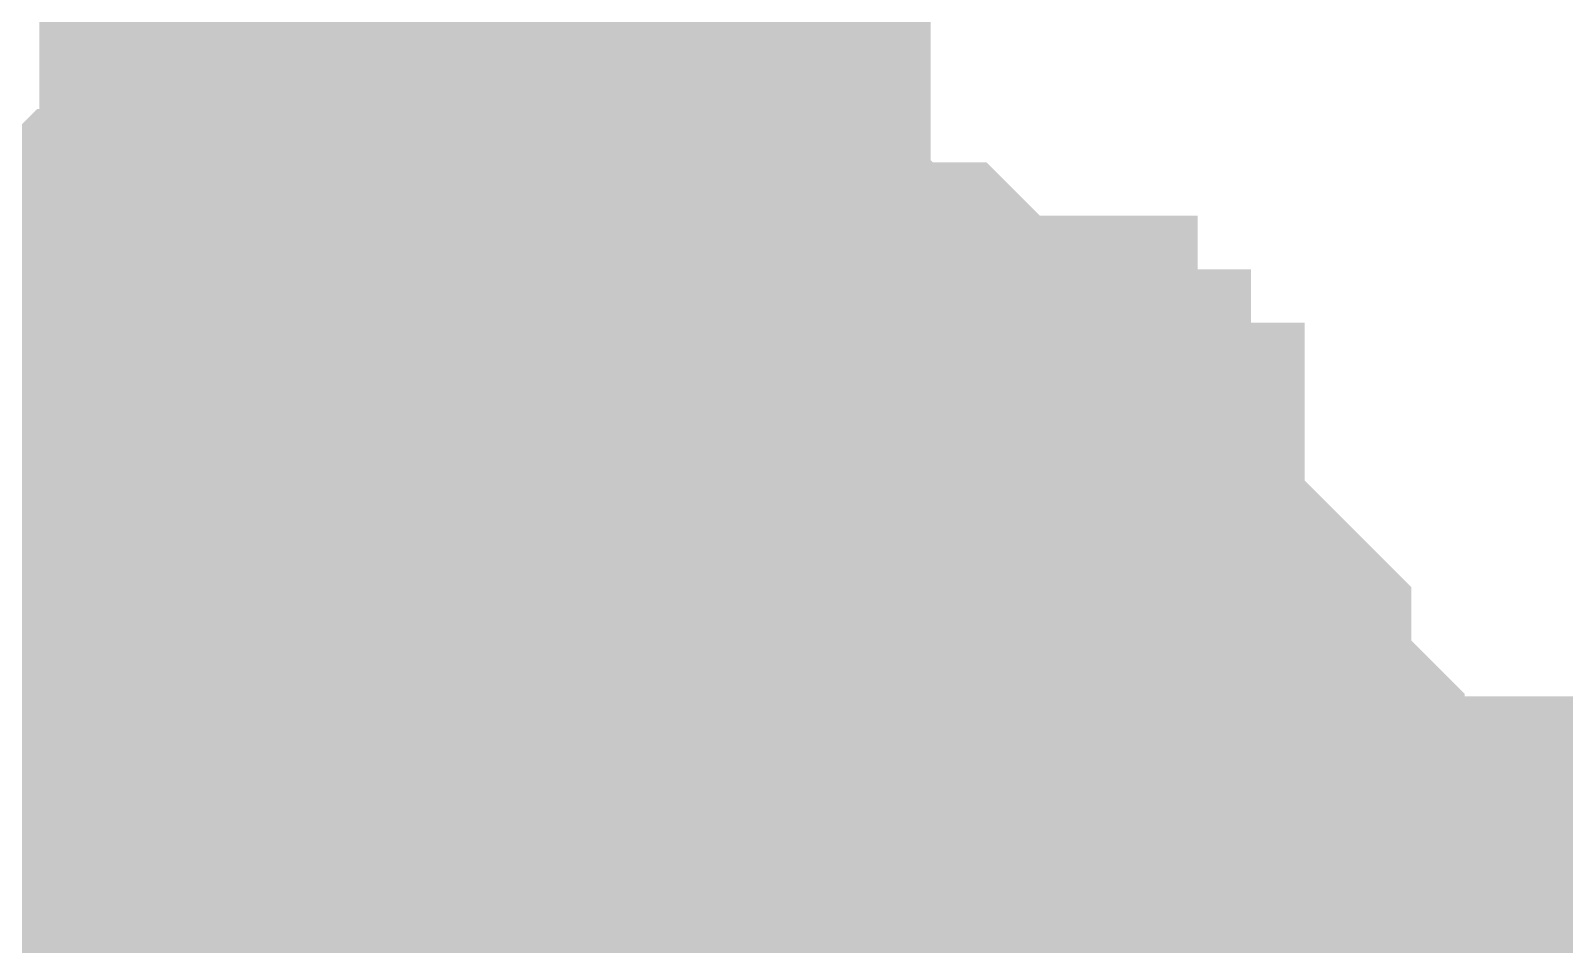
# Model space of a CAD drawing. Header units: inches. Extents: x 0 to 841, y 0 to 594.
# Drawn here: x 789.639 to 790.928, y 410.136 to 410.904 of the extents above; entities that cross this region are included whole.
import ezdxf

# ---------------------------------------------------------------- set-up
doc = ezdxf.new("R2010")
doc.units = ezdxf.units.IN
doc.layers.add('Sheet', color=255, linetype='Continuous')

msp = doc.modelspace()

# ---------------------------------------------------------------- linework, layer by layer
at = {"layer": 'Sheet'}
for points in [[(790.0208, 415.4946, 0.7493, 0.7493, 0), (790.0208, 409.9696, 0.7493, 0.7493, 0)], [(790.0208, 415.0005, 0.2997, 0.2997, 0), (790.0208, 409.9696, 0.2997, 0.2997, 0)], [(789.4818, 410.5535, 0.2997, 0.2997, 0), (789.5267, 410.5535, 0.2997, 0.2997, 0), (789.5716, 410.5985, 0.2997, 0.2997, 0), (789.5716, 410.5985, 0.2997, 0.2997, 0), (789.6165, 410.6434, 0.2997, 0.2997, 0), (789.6615, 410.6434, 0.2997, 0.2997, 0), (789.6615, 410.6434, 0.2997, 0.2997, 0), (789.7064, 410.6883, 0.2997, 0.2997, 0), (789.7513, 410.6883, 0.2997, 0.2997, 0), (789.7962, 410.6883, 0.2997, 0.2997, 0), (789.8411, 410.7332, 0.2997, 0.2997, 0), (789.8411, 410.7332, 0.2997, 0.2997, 0), (789.886, 410.7332, 0.2997, 0.2997, 0), (789.9309, 410.7332, 0.2997, 0.2997, 0), (789.9759, 410.7332, 0.2997, 0.2997, 0), (790.0208, 410.7332, 0.2997, 0.2997, 0)], [(789.4818, 410.5535, 0.2997, 0.2997, 0), (789.5267, 410.5535, 0.2997, 0.2997, 0), (789.5716, 410.5985, 0.2997, 0.2997, 0), (789.5716, 410.5985, 0.2997, 0.2997, 0), (789.6165, 410.6434, 0.2997, 0.2997, 0), (789.6615, 410.6434, 0.2997, 0.2997, 0), (789.6615, 410.6434, 0.2997, 0.2997, 0), (789.7064, 410.6883, 0.2997, 0.2997, 0), (789.7513, 410.6883, 0.2997, 0.2997, 0), (789.7962, 410.6883, 0.2997, 0.2997, 0), (789.8411, 410.7332, 0.2997, 0.2997, 0), (789.8411, 410.7332, 0.2997, 0.2997, 0), (789.886, 410.7332, 0.2997, 0.2997, 0), (789.9309, 410.7332, 0.2997, 0.2997, 0), (789.9759, 410.7332, 0.2997, 0.2997, 0), (790.0208, 410.7332, 0.2997, 0.2997, 0)], [(789.4818, 410.5535, 0.2997, 0.2997, 0), (789.5267, 410.5535, 0.2997, 0.2997, 0), (789.5716, 410.5985, 0.2997, 0.2997, 0), (789.5716, 410.5985, 0.2997, 0.2997, 0), (789.6165, 410.6434, 0.2997, 0.2997, 0), (789.6615, 410.6434, 0.2997, 0.2997, 0), (789.6615, 410.6434, 0.2997, 0.2997, 0), (789.7064, 410.6883, 0.2997, 0.2997, 0), (789.7513, 410.6883, 0.2997, 0.2997, 0), (789.7962, 410.6883, 0.2997, 0.2997, 0), (789.8411, 410.7332, 0.2997, 0.2997, 0), (789.8411, 410.7332, 0.2997, 0.2997, 0), (789.886, 410.7332, 0.2997, 0.2997, 0), (789.9309, 410.7332, 0.2997, 0.2997, 0), (789.9759, 410.7332, 0.2997, 0.2997, 0), (790.0208, 410.7332, 0.2997, 0.2997, 0)], [(789.4818, 410.5535, 0.2997, 0.2997, 0), (789.5267, 410.5535, 0.2997, 0.2997, 0), (789.5716, 410.5985, 0.2997, 0.2997, 0), (789.5716, 410.5985, 0.2997, 0.2997, 0), (789.6165, 410.6434, 0.2997, 0.2997, 0), (789.6615, 410.6434, 0.2997, 0.2997, 0), (789.6615, 410.6434, 0.2997, 0.2997, 0), (789.7064, 410.6883, 0.2997, 0.2997, 0), (789.7513, 410.6883, 0.2997, 0.2997, 0), (789.7962, 410.6883, 0.2997, 0.2997, 0), (789.8411, 410.7332, 0.2997, 0.2997, 0), (789.8411, 410.7332, 0.2997, 0.2997, 0), (789.886, 410.7332, 0.2997, 0.2997, 0), (789.9309, 410.7332, 0.2997, 0.2997, 0), (789.9759, 410.7332, 0.2997, 0.2997, 0), (790.0208, 410.7332, 0.2997, 0.2997, 0)], [(789.4818, 410.5535, 0.2997, 0.2997, 0), (789.5267, 410.5535, 0.2997, 0.2997, 0), (789.5716, 410.5985, 0.2997, 0.2997, 0), (789.5716, 410.5985, 0.2997, 0.2997, 0), (789.6165, 410.6434, 0.2997, 0.2997, 0), (789.6615, 410.6434, 0.2997, 0.2997, 0), (789.6615, 410.6434, 0.2997, 0.2997, 0), (789.7064, 410.6883, 0.2997, 0.2997, 0), (789.7513, 410.6883, 0.2997, 0.2997, 0), (789.7962, 410.6883, 0.2997, 0.2997, 0), (789.8411, 410.7332, 0.2997, 0.2997, 0), (789.8411, 410.7332, 0.2997, 0.2997, 0), (789.886, 410.7332, 0.2997, 0.2997, 0), (789.9309, 410.7332, 0.2997, 0.2997, 0), (789.9759, 410.7332, 0.2997, 0.2997, 0), (790.0208, 410.7332, 0.2997, 0.2997, 0)], [(789.4818, 410.5535, 0.2997, 0.2997, 0), (789.5267, 410.5535, 0.2997, 0.2997, 0), (789.5716, 410.5985, 0.2997, 0.2997, 0), (789.5716, 410.5985, 0.2997, 0.2997, 0), (789.6165, 410.6434, 0.2997, 0.2997, 0), (789.6615, 410.6434, 0.2997, 0.2997, 0), (789.6615, 410.6434, 0.2997, 0.2997, 0), (789.7064, 410.6883, 0.2997, 0.2997, 0), (789.7513, 410.6883, 0.2997, 0.2997, 0), (789.7962, 410.6883, 0.2997, 0.2997, 0), (789.8411, 410.7332, 0.2997, 0.2997, 0), (789.8411, 410.7332, 0.2997, 0.2997, 0), (789.886, 410.7332, 0.2997, 0.2997, 0), (789.9309, 410.7332, 0.2997, 0.2997, 0), (789.9759, 410.7332, 0.2997, 0.2997, 0), (790.0208, 410.7332, 0.2997, 0.2997, 0)], [(790.0208, 410.7332, 0.2997, 0.2997, 0), (790.0208, 410.7332, 0.2997, 0.2997, 0)], [(790.0208, 410.7332, 0.2997, 0.2997, 0), (790.0657, 410.7332, 0.2997, 0.2997, 0), (790.1106, 410.7332, 0.2997, 0.2997, 0), (790.1106, 410.7332, 0.2997, 0.2997, 0), (790.1555, 410.7332, 0.2997, 0.2997, 0), (790.2004, 410.7332, 0.2997, 0.2997, 0), (790.2454, 410.6883, 0.2997, 0.2997, 0), (790.2903, 410.6883, 0.2997, 0.2997, 0), (790.2903, 410.6883, 0.2997, 0.2997, 0), (790.3352, 410.6434, 0.2997, 0.2997, 0), (790.3801, 410.6434, 0.2997, 0.2997, 0), (790.3801, 410.6434, 0.2997, 0.2997, 0), (790.425, 410.5985, 0.2997, 0.2997, 0), (790.4699, 410.5985, 0.2997, 0.2997, 0), (790.4699, 410.5535, 0.2997, 0.2997, 0), (790.5148, 410.5535, 0.2997, 0.2997, 0), (790.5148, 410.5086, 0.2997, 0.2997, 0), (790.5598, 410.5086, 0.2997, 0.2997, 0), (790.5598, 410.4637, 0.2997, 0.2997, 0), (790.6047, 410.4188, 0.2997, 0.2997, 0), (790.6047, 410.4188, 0.2997, 0.2997, 0), (790.6496, 410.3739, 0.2997, 0.2997, 0), (790.6496, 410.3289, 0.2997, 0.2997, 0), (790.6496, 410.3289, 0.2997, 0.2997, 0), (790.6945, 410.284, 0.2997, 0.2997, 0), (790.6945, 410.2391, 0.2997, 0.2997, 0), (790.6945, 410.1942, 0.2997, 0.2997, 0), (790.7394, 410.1493, 0.2997, 0.2997, 0), (790.7394, 410.1493, 0.2997, 0.2997, 0), (790.7394, 410.1044, 0.2997, 0.2997, 0), (790.7394, 410.0594, 0.2997, 0.2997, 0), (790.7394, 410.0145, 0.2997, 0.2997, 0), (790.7394, 409.9696, 0.2997, 0.2997, 0)], [(790.0208, 410.7332, 0.2997, 0.2997, 0), (790.0208, 410.7332, 0.2997, 0.2997, 0)], [(790.0208, 410.7332, 0.2997, 0.2997, 0), (790.0657, 410.7332, 0.2997, 0.2997, 0), (790.1106, 410.7332, 0.2997, 0.2997, 0), (790.1106, 410.7332, 0.2997, 0.2997, 0), (790.1555, 410.7332, 0.2997, 0.2997, 0), (790.2004, 410.7332, 0.2997, 0.2997, 0), (790.2454, 410.6883, 0.2997, 0.2997, 0), (790.2903, 410.6883, 0.2997, 0.2997, 0), (790.2903, 410.6883, 0.2997, 0.2997, 0), (790.3352, 410.6434, 0.2997, 0.2997, 0), (790.3801, 410.6434, 0.2997, 0.2997, 0), (790.3801, 410.6434, 0.2997, 0.2997, 0), (790.425, 410.5985, 0.2997, 0.2997, 0), (790.4699, 410.5985, 0.2997, 0.2997, 0), (790.4699, 410.5535, 0.2997, 0.2997, 0), (790.5148, 410.5535, 0.2997, 0.2997, 0), (790.5148, 410.5086, 0.2997, 0.2997, 0), (790.5598, 410.5086, 0.2997, 0.2997, 0), (790.5598, 410.4637, 0.2997, 0.2997, 0), (790.6047, 410.4188, 0.2997, 0.2997, 0), (790.6047, 410.4188, 0.2997, 0.2997, 0), (790.6496, 410.3739, 0.2997, 0.2997, 0), (790.6496, 410.3289, 0.2997, 0.2997, 0), (790.6496, 410.3289, 0.2997, 0.2997, 0), (790.6945, 410.284, 0.2997, 0.2997, 0), (790.6945, 410.2391, 0.2997, 0.2997, 0), (790.6945, 410.1942, 0.2997, 0.2997, 0), (790.7394, 410.1493, 0.2997, 0.2997, 0), (790.7394, 410.1493, 0.2997, 0.2997, 0), (790.7394, 410.1044, 0.2997, 0.2997, 0), (790.7394, 410.0594, 0.2997, 0.2997, 0), (790.7394, 410.0145, 0.2997, 0.2997, 0), (790.7394, 409.9696, 0.2997, 0.2997, 0)], [(790.0208, 410.7332, 0.2997, 0.2997, 0), (790.0208, 410.7332, 0.2997, 0.2997, 0)], [(790.0208, 410.7332, 0.2997, 0.2997, 0), (790.0657, 410.7332, 0.2997, 0.2997, 0), (790.1106, 410.7332, 0.2997, 0.2997, 0), (790.1106, 410.7332, 0.2997, 0.2997, 0), (790.1555, 410.7332, 0.2997, 0.2997, 0), (790.2004, 410.7332, 0.2997, 0.2997, 0), (790.2454, 410.6883, 0.2997, 0.2997, 0), (790.2903, 410.6883, 0.2997, 0.2997, 0), (790.2903, 410.6883, 0.2997, 0.2997, 0), (790.3352, 410.6434, 0.2997, 0.2997, 0), (790.3801, 410.6434, 0.2997, 0.2997, 0), (790.3801, 410.6434, 0.2997, 0.2997, 0), (790.425, 410.5985, 0.2997, 0.2997, 0), (790.4699, 410.5985, 0.2997, 0.2997, 0), (790.4699, 410.5535, 0.2997, 0.2997, 0), (790.5148, 410.5535, 0.2997, 0.2997, 0), (790.5148, 410.5086, 0.2997, 0.2997, 0), (790.5598, 410.5086, 0.2997, 0.2997, 0), (790.5598, 410.4637, 0.2997, 0.2997, 0), (790.6047, 410.4188, 0.2997, 0.2997, 0), (790.6047, 410.4188, 0.2997, 0.2997, 0), (790.6496, 410.3739, 0.2997, 0.2997, 0), (790.6496, 410.3289, 0.2997, 0.2997, 0), (790.6496, 410.3289, 0.2997, 0.2997, 0), (790.6945, 410.284, 0.2997, 0.2997, 0), (790.6945, 410.2391, 0.2997, 0.2997, 0), (790.6945, 410.1942, 0.2997, 0.2997, 0), (790.7394, 410.1493, 0.2997, 0.2997, 0), (790.7394, 410.1493, 0.2997, 0.2997, 0), (790.7394, 410.1044, 0.2997, 0.2997, 0), (790.7394, 410.0594, 0.2997, 0.2997, 0), (790.7394, 410.0145, 0.2997, 0.2997, 0), (790.7394, 409.9696, 0.2997, 0.2997, 0)], [(790.0208, 410.7332, 0.2997, 0.2997, 0), (790.0208, 410.7332, 0.2997, 0.2997, 0)], [(790.0208, 410.7332, 0.2997, 0.2997, 0), (790.0657, 410.7332, 0.2997, 0.2997, 0), (790.1106, 410.7332, 0.2997, 0.2997, 0), (790.1106, 410.7332, 0.2997, 0.2997, 0), (790.1555, 410.7332, 0.2997, 0.2997, 0), (790.2004, 410.7332, 0.2997, 0.2997, 0), (790.2454, 410.6883, 0.2997, 0.2997, 0), (790.2903, 410.6883, 0.2997, 0.2997, 0), (790.2903, 410.6883, 0.2997, 0.2997, 0), (790.3352, 410.6434, 0.2997, 0.2997, 0), (790.3801, 410.6434, 0.2997, 0.2997, 0), (790.3801, 410.6434, 0.2997, 0.2997, 0), (790.425, 410.5985, 0.2997, 0.2997, 0), (790.4699, 410.5985, 0.2997, 0.2997, 0), (790.4699, 410.5535, 0.2997, 0.2997, 0), (790.5148, 410.5535, 0.2997, 0.2997, 0), (790.5148, 410.5086, 0.2997, 0.2997, 0), (790.5598, 410.5086, 0.2997, 0.2997, 0), (790.5598, 410.4637, 0.2997, 0.2997, 0), (790.6047, 410.4188, 0.2997, 0.2997, 0), (790.6047, 410.4188, 0.2997, 0.2997, 0), (790.6496, 410.3739, 0.2997, 0.2997, 0), (790.6496, 410.3289, 0.2997, 0.2997, 0), (790.6496, 410.3289, 0.2997, 0.2997, 0), (790.6945, 410.284, 0.2997, 0.2997, 0), (790.6945, 410.2391, 0.2997, 0.2997, 0), (790.6945, 410.1942, 0.2997, 0.2997, 0), (790.7394, 410.1493, 0.2997, 0.2997, 0), (790.7394, 410.1493, 0.2997, 0.2997, 0), (790.7394, 410.1044, 0.2997, 0.2997, 0), (790.7394, 410.0594, 0.2997, 0.2997, 0), (790.7394, 410.0145, 0.2997, 0.2997, 0), (790.7394, 409.9696, 0.2997, 0.2997, 0)], [(790.0208, 410.7332, 0.2997, 0.2997, 0), (790.0208, 410.7332, 0.2997, 0.2997, 0)], [(790.0208, 410.7332, 0.2997, 0.2997, 0), (790.0657, 410.7332, 0.2997, 0.2997, 0), (790.1106, 410.7332, 0.2997, 0.2997, 0), (790.1106, 410.7332, 0.2997, 0.2997, 0), (790.1555, 410.7332, 0.2997, 0.2997, 0), (790.2004, 410.7332, 0.2997, 0.2997, 0), (790.2454, 410.6883, 0.2997, 0.2997, 0), (790.2903, 410.6883, 0.2997, 0.2997, 0), (790.2903, 410.6883, 0.2997, 0.2997, 0), (790.3352, 410.6434, 0.2997, 0.2997, 0), (790.3801, 410.6434, 0.2997, 0.2997, 0), (790.3801, 410.6434, 0.2997, 0.2997, 0), (790.425, 410.5985, 0.2997, 0.2997, 0), (790.4699, 410.5985, 0.2997, 0.2997, 0), (790.4699, 410.5535, 0.2997, 0.2997, 0), (790.5148, 410.5535, 0.2997, 0.2997, 0), (790.5148, 410.5086, 0.2997, 0.2997, 0), (790.5598, 410.5086, 0.2997, 0.2997, 0), (790.5598, 410.4637, 0.2997, 0.2997, 0), (790.6047, 410.4188, 0.2997, 0.2997, 0), (790.6047, 410.4188, 0.2997, 0.2997, 0), (790.6496, 410.3739, 0.2997, 0.2997, 0), (790.6496, 410.3289, 0.2997, 0.2997, 0), (790.6496, 410.3289, 0.2997, 0.2997, 0), (790.6945, 410.284, 0.2997, 0.2997, 0), (790.6945, 410.2391, 0.2997, 0.2997, 0), (790.6945, 410.1942, 0.2997, 0.2997, 0), (790.7394, 410.1493, 0.2997, 0.2997, 0), (790.7394, 410.1493, 0.2997, 0.2997, 0), (790.7394, 410.1044, 0.2997, 0.2997, 0), (790.7394, 410.0594, 0.2997, 0.2997, 0), (790.7394, 410.0145, 0.2997, 0.2997, 0), (790.7394, 409.9696, 0.2997, 0.2997, 0)], [(790.0208, 410.7332, 0.2997, 0.2997, 0), (790.0208, 410.7332, 0.2997, 0.2997, 0)], [(790.0208, 410.7332, 0.2997, 0.2997, 0), (790.0657, 410.7332, 0.2997, 0.2997, 0), (790.1106, 410.7332, 0.2997, 0.2997, 0), (790.1106, 410.7332, 0.2997, 0.2997, 0), (790.1555, 410.7332, 0.2997, 0.2997, 0), (790.2004, 410.7332, 0.2997, 0.2997, 0), (790.2454, 410.6883, 0.2997, 0.2997, 0), (790.2903, 410.6883, 0.2997, 0.2997, 0), (790.2903, 410.6883, 0.2997, 0.2997, 0), (790.3352, 410.6434, 0.2997, 0.2997, 0), (790.3801, 410.6434, 0.2997, 0.2997, 0), (790.3801, 410.6434, 0.2997, 0.2997, 0), (790.425, 410.5985, 0.2997, 0.2997, 0), (790.4699, 410.5985, 0.2997, 0.2997, 0), (790.4699, 410.5535, 0.2997, 0.2997, 0), (790.5148, 410.5535, 0.2997, 0.2997, 0), (790.5148, 410.5086, 0.2997, 0.2997, 0), (790.5598, 410.5086, 0.2997, 0.2997, 0), (790.5598, 410.4637, 0.2997, 0.2997, 0), (790.6047, 410.4188, 0.2997, 0.2997, 0), (790.6047, 410.4188, 0.2997, 0.2997, 0), (790.6496, 410.3739, 0.2997, 0.2997, 0), (790.6496, 410.3289, 0.2997, 0.2997, 0), (790.6496, 410.3289, 0.2997, 0.2997, 0), (790.6945, 410.284, 0.2997, 0.2997, 0), (790.6945, 410.2391, 0.2997, 0.2997, 0), (790.6945, 410.1942, 0.2997, 0.2997, 0), (790.7394, 410.1493, 0.2997, 0.2997, 0), (790.7394, 410.1493, 0.2997, 0.2997, 0), (790.7394, 410.1044, 0.2997, 0.2997, 0), (790.7394, 410.0594, 0.2997, 0.2997, 0), (790.7394, 410.0145, 0.2997, 0.2997, 0), (790.7394, 409.9696, 0.2997, 0.2997, 0)], [(789.5716, 410.5985, 0.0991, 0.0991, 0), (789.6165, 410.6434, 0.0991, 0.0991, 0), (789.6615, 410.6434, 0.0991, 0.0991, 0), (789.6615, 410.6434, 0.0991, 0.0991, 0), (789.7064, 410.6883, 0.0991, 0.0991, 0), (789.7513, 410.6883, 0.0991, 0.0991, 0), (789.7962, 410.6883, 0.0991, 0.0991, 0), (789.8411, 410.7332, 0.0991, 0.0991, 0), (789.8411, 410.7332, 0.0991, 0.0991, 0), (789.886, 410.7332, 0.0991, 0.0991, 0), (789.9309, 410.7332, 0.0991, 0.0991, 0), (789.9759, 410.7332, 0.0991, 0.0991, 0), (790.0208, 410.7332, 0.0991, 0.0991, 0)], [(789.5716, 410.5985, 0.0991, 0.0991, 0), (789.6165, 410.6434, 0.0991, 0.0991, 0), (789.6615, 410.6434, 0.0991, 0.0991, 0), (789.6615, 410.6434, 0.0991, 0.0991, 0), (789.7064, 410.6883, 0.0991, 0.0991, 0), (789.7513, 410.6883, 0.0991, 0.0991, 0), (789.7962, 410.6883, 0.0991, 0.0991, 0), (789.8411, 410.7332, 0.0991, 0.0991, 0), (789.8411, 410.7332, 0.0991, 0.0991, 0), (789.886, 410.7332, 0.0991, 0.0991, 0), (789.9309, 410.7332, 0.0991, 0.0991, 0), (789.9759, 410.7332, 0.0991, 0.0991, 0), (790.0208, 410.7332, 0.0991, 0.0991, 0)], [(789.5716, 410.5985, 0.0991, 0.0991, 0), (789.6165, 410.6434, 0.0991, 0.0991, 0), (789.6615, 410.6434, 0.0991, 0.0991, 0), (789.6615, 410.6434, 0.0991, 0.0991, 0), (789.7064, 410.6883, 0.0991, 0.0991, 0), (789.7513, 410.6883, 0.0991, 0.0991, 0), (789.7962, 410.6883, 0.0991, 0.0991, 0), (789.8411, 410.7332, 0.0991, 0.0991, 0), (789.8411, 410.7332, 0.0991, 0.0991, 0), (789.886, 410.7332, 0.0991, 0.0991, 0), (789.9309, 410.7332, 0.0991, 0.0991, 0), (789.9759, 410.7332, 0.0991, 0.0991, 0), (790.0208, 410.7332, 0.0991, 0.0991, 0)], [(789.5716, 410.5985, 0.0991, 0.0991, 0), (789.6165, 410.6434, 0.0991, 0.0991, 0), (789.6615, 410.6434, 0.0991, 0.0991, 0), (789.6615, 410.6434, 0.0991, 0.0991, 0), (789.7064, 410.6883, 0.0991, 0.0991, 0), (789.7513, 410.6883, 0.0991, 0.0991, 0), (789.7962, 410.6883, 0.0991, 0.0991, 0), (789.8411, 410.7332, 0.0991, 0.0991, 0), (789.8411, 410.7332, 0.0991, 0.0991, 0), (789.886, 410.7332, 0.0991, 0.0991, 0), (789.9309, 410.7332, 0.0991, 0.0991, 0), (789.9759, 410.7332, 0.0991, 0.0991, 0), (790.0208, 410.7332, 0.0991, 0.0991, 0)], [(789.5716, 410.5985, 0.0991, 0.0991, 0), (789.6165, 410.6434, 0.0991, 0.0991, 0), (789.6615, 410.6434, 0.0991, 0.0991, 0), (789.6615, 410.6434, 0.0991, 0.0991, 0), (789.7064, 410.6883, 0.0991, 0.0991, 0), (789.7513, 410.6883, 0.0991, 0.0991, 0), (789.7962, 410.6883, 0.0991, 0.0991, 0), (789.8411, 410.7332, 0.0991, 0.0991, 0), (789.8411, 410.7332, 0.0991, 0.0991, 0), (789.886, 410.7332, 0.0991, 0.0991, 0), (789.9309, 410.7332, 0.0991, 0.0991, 0), (789.9759, 410.7332, 0.0991, 0.0991, 0), (790.0208, 410.7332, 0.0991, 0.0991, 0)], [(789.5716, 410.5985, 0.0991, 0.0991, 0), (789.6165, 410.6434, 0.0991, 0.0991, 0), (789.6615, 410.6434, 0.0991, 0.0991, 0), (789.6615, 410.6434, 0.0991, 0.0991, 0), (789.7064, 410.6883, 0.0991, 0.0991, 0), (789.7513, 410.6883, 0.0991, 0.0991, 0), (789.7962, 410.6883, 0.0991, 0.0991, 0), (789.8411, 410.7332, 0.0991, 0.0991, 0), (789.8411, 410.7332, 0.0991, 0.0991, 0), (789.886, 410.7332, 0.0991, 0.0991, 0), (789.9309, 410.7332, 0.0991, 0.0991, 0), (789.9759, 410.7332, 0.0991, 0.0991, 0), (790.0208, 410.7332, 0.0991, 0.0991, 0)], [(790.0208, 410.7332, 0.0991, 0.0991, 0), (790.0208, 410.7332, 0.0991, 0.0991, 0)], [(790.0208, 410.7332, 0.0991, 0.0991, 0), (790.0657, 410.7332, 0.0991, 0.0991, 0), (790.1106, 410.7332, 0.0991, 0.0991, 0), (790.1106, 410.7332, 0.0991, 0.0991, 0), (790.1555, 410.7332, 0.0991, 0.0991, 0), (790.2004, 410.7332, 0.0991, 0.0991, 0), (790.2454, 410.6883, 0.0991, 0.0991, 0), (790.2903, 410.6883, 0.0991, 0.0991, 0), (790.2903, 410.6883, 0.0991, 0.0991, 0), (790.3352, 410.6434, 0.0991, 0.0991, 0), (790.3801, 410.6434, 0.0991, 0.0991, 0), (790.3801, 410.6434, 0.0991, 0.0991, 0), (790.425, 410.5985, 0.0991, 0.0991, 0), (790.4699, 410.5985, 0.0991, 0.0991, 0), (790.4699, 410.5535, 0.0991, 0.0991, 0), (790.5148, 410.5535, 0.0991, 0.0991, 0), (790.5148, 410.5086, 0.0991, 0.0991, 0), (790.5598, 410.5086, 0.0991, 0.0991, 0), (790.5598, 410.4637, 0.0991, 0.0991, 0), (790.6047, 410.4188, 0.0991, 0.0991, 0), (790.6047, 410.4188, 0.0991, 0.0991, 0), (790.6496, 410.3739, 0.0991, 0.0991, 0), (790.6496, 410.3289, 0.0991, 0.0991, 0), (790.6496, 410.3289, 0.0991, 0.0991, 0), (790.6945, 410.284, 0.0991, 0.0991, 0), (790.6945, 410.2391, 0.0991, 0.0991, 0), (790.6945, 410.1942, 0.0991, 0.0991, 0), (790.7394, 410.1493, 0.0991, 0.0991, 0), (790.7394, 410.1493, 0.0991, 0.0991, 0), (790.7394, 410.1044, 0.0991, 0.0991, 0), (790.7394, 410.0594, 0.0991, 0.0991, 0)], [(790.0208, 410.7332, 0.0991, 0.0991, 0), (790.0208, 410.7332, 0.0991, 0.0991, 0)], [(790.0208, 410.7332, 0.0991, 0.0991, 0), (790.0657, 410.7332, 0.0991, 0.0991, 0), (790.1106, 410.7332, 0.0991, 0.0991, 0), (790.1106, 410.7332, 0.0991, 0.0991, 0), (790.1555, 410.7332, 0.0991, 0.0991, 0), (790.2004, 410.7332, 0.0991, 0.0991, 0), (790.2454, 410.6883, 0.0991, 0.0991, 0), (790.2903, 410.6883, 0.0991, 0.0991, 0), (790.2903, 410.6883, 0.0991, 0.0991, 0), (790.3352, 410.6434, 0.0991, 0.0991, 0), (790.3801, 410.6434, 0.0991, 0.0991, 0), (790.3801, 410.6434, 0.0991, 0.0991, 0), (790.425, 410.5985, 0.0991, 0.0991, 0), (790.4699, 410.5985, 0.0991, 0.0991, 0), (790.4699, 410.5535, 0.0991, 0.0991, 0), (790.5148, 410.5535, 0.0991, 0.0991, 0), (790.5148, 410.5086, 0.0991, 0.0991, 0), (790.5598, 410.5086, 0.0991, 0.0991, 0), (790.5598, 410.4637, 0.0991, 0.0991, 0), (790.6047, 410.4188, 0.0991, 0.0991, 0), (790.6047, 410.4188, 0.0991, 0.0991, 0), (790.6496, 410.3739, 0.0991, 0.0991, 0), (790.6496, 410.3289, 0.0991, 0.0991, 0), (790.6496, 410.3289, 0.0991, 0.0991, 0), (790.6945, 410.284, 0.0991, 0.0991, 0), (790.6945, 410.2391, 0.0991, 0.0991, 0), (790.6945, 410.1942, 0.0991, 0.0991, 0), (790.7394, 410.1493, 0.0991, 0.0991, 0), (790.7394, 410.1493, 0.0991, 0.0991, 0), (790.7394, 410.1044, 0.0991, 0.0991, 0), (790.7394, 410.0594, 0.0991, 0.0991, 0)], [(790.0208, 410.7332, 0.0991, 0.0991, 0), (790.0208, 410.7332, 0.0991, 0.0991, 0)], [(790.0208, 410.7332, 0.0991, 0.0991, 0), (790.0657, 410.7332, 0.0991, 0.0991, 0), (790.1106, 410.7332, 0.0991, 0.0991, 0), (790.1106, 410.7332, 0.0991, 0.0991, 0), (790.1555, 410.7332, 0.0991, 0.0991, 0), (790.2004, 410.7332, 0.0991, 0.0991, 0), (790.2454, 410.6883, 0.0991, 0.0991, 0), (790.2903, 410.6883, 0.0991, 0.0991, 0), (790.2903, 410.6883, 0.0991, 0.0991, 0), (790.3352, 410.6434, 0.0991, 0.0991, 0), (790.3801, 410.6434, 0.0991, 0.0991, 0), (790.3801, 410.6434, 0.0991, 0.0991, 0), (790.425, 410.5985, 0.0991, 0.0991, 0), (790.4699, 410.5985, 0.0991, 0.0991, 0), (790.4699, 410.5535, 0.0991, 0.0991, 0), (790.5148, 410.5535, 0.0991, 0.0991, 0), (790.5148, 410.5086, 0.0991, 0.0991, 0), (790.5598, 410.5086, 0.0991, 0.0991, 0), (790.5598, 410.4637, 0.0991, 0.0991, 0), (790.6047, 410.4188, 0.0991, 0.0991, 0), (790.6047, 410.4188, 0.0991, 0.0991, 0), (790.6496, 410.3739, 0.0991, 0.0991, 0), (790.6496, 410.3289, 0.0991, 0.0991, 0), (790.6496, 410.3289, 0.0991, 0.0991, 0), (790.6945, 410.284, 0.0991, 0.0991, 0), (790.6945, 410.2391, 0.0991, 0.0991, 0), (790.6945, 410.1942, 0.0991, 0.0991, 0), (790.7394, 410.1493, 0.0991, 0.0991, 0), (790.7394, 410.1493, 0.0991, 0.0991, 0), (790.7394, 410.1044, 0.0991, 0.0991, 0), (790.7394, 410.0594, 0.0991, 0.0991, 0)], [(790.0208, 410.7332, 0.0991, 0.0991, 0), (790.0208, 410.7332, 0.0991, 0.0991, 0)], [(790.0208, 410.7332, 0.0991, 0.0991, 0), (790.0657, 410.7332, 0.0991, 0.0991, 0), (790.1106, 410.7332, 0.0991, 0.0991, 0), (790.1106, 410.7332, 0.0991, 0.0991, 0), (790.1555, 410.7332, 0.0991, 0.0991, 0), (790.2004, 410.7332, 0.0991, 0.0991, 0), (790.2454, 410.6883, 0.0991, 0.0991, 0), (790.2903, 410.6883, 0.0991, 0.0991, 0), (790.2903, 410.6883, 0.0991, 0.0991, 0), (790.3352, 410.6434, 0.0991, 0.0991, 0), (790.3801, 410.6434, 0.0991, 0.0991, 0), (790.3801, 410.6434, 0.0991, 0.0991, 0), (790.425, 410.5985, 0.0991, 0.0991, 0), (790.4699, 410.5985, 0.0991, 0.0991, 0), (790.4699, 410.5535, 0.0991, 0.0991, 0), (790.5148, 410.5535, 0.0991, 0.0991, 0), (790.5148, 410.5086, 0.0991, 0.0991, 0), (790.5598, 410.5086, 0.0991, 0.0991, 0), (790.5598, 410.4637, 0.0991, 0.0991, 0), (790.6047, 410.4188, 0.0991, 0.0991, 0), (790.6047, 410.4188, 0.0991, 0.0991, 0), (790.6496, 410.3739, 0.0991, 0.0991, 0), (790.6496, 410.3289, 0.0991, 0.0991, 0), (790.6496, 410.3289, 0.0991, 0.0991, 0), (790.6945, 410.284, 0.0991, 0.0991, 0), (790.6945, 410.2391, 0.0991, 0.0991, 0), (790.6945, 410.1942, 0.0991, 0.0991, 0), (790.7394, 410.1493, 0.0991, 0.0991, 0), (790.7394, 410.1493, 0.0991, 0.0991, 0), (790.7394, 410.1044, 0.0991, 0.0991, 0), (790.7394, 410.0594, 0.0991, 0.0991, 0)], [(790.0208, 410.7332, 0.0991, 0.0991, 0), (790.0208, 410.7332, 0.0991, 0.0991, 0)], [(790.0208, 410.7332, 0.0991, 0.0991, 0), (790.0657, 410.7332, 0.0991, 0.0991, 0), (790.1106, 410.7332, 0.0991, 0.0991, 0), (790.1106, 410.7332, 0.0991, 0.0991, 0), (790.1555, 410.7332, 0.0991, 0.0991, 0), (790.2004, 410.7332, 0.0991, 0.0991, 0), (790.2454, 410.6883, 0.0991, 0.0991, 0), (790.2903, 410.6883, 0.0991, 0.0991, 0), (790.2903, 410.6883, 0.0991, 0.0991, 0), (790.3352, 410.6434, 0.0991, 0.0991, 0), (790.3801, 410.6434, 0.0991, 0.0991, 0), (790.3801, 410.6434, 0.0991, 0.0991, 0), (790.425, 410.5985, 0.0991, 0.0991, 0), (790.4699, 410.5985, 0.0991, 0.0991, 0), (790.4699, 410.5535, 0.0991, 0.0991, 0), (790.5148, 410.5535, 0.0991, 0.0991, 0), (790.5148, 410.5086, 0.0991, 0.0991, 0), (790.5598, 410.5086, 0.0991, 0.0991, 0), (790.5598, 410.4637, 0.0991, 0.0991, 0), (790.6047, 410.4188, 0.0991, 0.0991, 0), (790.6047, 410.4188, 0.0991, 0.0991, 0), (790.6496, 410.3739, 0.0991, 0.0991, 0), (790.6496, 410.3289, 0.0991, 0.0991, 0), (790.6496, 410.3289, 0.0991, 0.0991, 0), (790.6945, 410.284, 0.0991, 0.0991, 0), (790.6945, 410.2391, 0.0991, 0.0991, 0), (790.6945, 410.1942, 0.0991, 0.0991, 0), (790.7394, 410.1493, 0.0991, 0.0991, 0), (790.7394, 410.1493, 0.0991, 0.0991, 0), (790.7394, 410.1044, 0.0991, 0.0991, 0), (790.7394, 410.0594, 0.0991, 0.0991, 0)], [(790.0208, 410.7332, 0.0991, 0.0991, 0), (790.0208, 410.7332, 0.0991, 0.0991, 0)], [(790.0208, 410.7332, 0.0991, 0.0991, 0), (790.0657, 410.7332, 0.0991, 0.0991, 0), (790.1106, 410.7332, 0.0991, 0.0991, 0), (790.1106, 410.7332, 0.0991, 0.0991, 0), (790.1555, 410.7332, 0.0991, 0.0991, 0), (790.2004, 410.7332, 0.0991, 0.0991, 0), (790.2454, 410.6883, 0.0991, 0.0991, 0), (790.2903, 410.6883, 0.0991, 0.0991, 0), (790.2903, 410.6883, 0.0991, 0.0991, 0), (790.3352, 410.6434, 0.0991, 0.0991, 0), (790.3801, 410.6434, 0.0991, 0.0991, 0), (790.3801, 410.6434, 0.0991, 0.0991, 0), (790.425, 410.5985, 0.0991, 0.0991, 0), (790.4699, 410.5985, 0.0991, 0.0991, 0), (790.4699, 410.5535, 0.0991, 0.0991, 0), (790.5148, 410.5535, 0.0991, 0.0991, 0), (790.5148, 410.5086, 0.0991, 0.0991, 0), (790.5598, 410.5086, 0.0991, 0.0991, 0), (790.5598, 410.4637, 0.0991, 0.0991, 0), (790.6047, 410.4188, 0.0991, 0.0991, 0), (790.6047, 410.4188, 0.0991, 0.0991, 0), (790.6496, 410.3739, 0.0991, 0.0991, 0), (790.6496, 410.3289, 0.0991, 0.0991, 0), (790.6496, 410.3289, 0.0991, 0.0991, 0), (790.6945, 410.284, 0.0991, 0.0991, 0), (790.6945, 410.2391, 0.0991, 0.0991, 0), (790.6945, 410.1942, 0.0991, 0.0991, 0), (790.7394, 410.1493, 0.0991, 0.0991, 0), (790.7394, 410.1493, 0.0991, 0.0991, 0), (790.7394, 410.1044, 0.0991, 0.0991, 0), (790.7394, 410.0594, 0.0991, 0.0991, 0)], [(789.4818, 410.1044, 0.2997, 0.2997, 0), (789.5267, 410.1044, 0.2997, 0.2997, 0), (789.5267, 410.1493, 0.2997, 0.2997, 0), (789.5267, 410.1493, 0.2997, 0.2997, 0), (789.5267, 410.1942, 0.2997, 0.2997, 0), (789.5267, 410.1942, 0.2997, 0.2997, 0), (789.5716, 410.2391, 0.2997, 0.2997, 0), (789.5716, 410.2391, 0.2997, 0.2997, 0), (789.5716, 410.284, 0.2997, 0.2997, 0), (789.6165, 410.284, 0.2997, 0.2997, 0), (789.6165, 410.3289, 0.2997, 0.2997, 0), (789.6165, 410.3289, 0.2997, 0.2997, 0), (789.6615, 410.3739, 0.2997, 0.2997, 0), (789.6615, 410.3739, 0.2997, 0.2997, 0), (789.7064, 410.3739, 0.2997, 0.2997, 0), (789.7064, 410.4188, 0.2997, 0.2997, 0), (789.7513, 410.4188, 0.2997, 0.2997, 0), (789.7513, 410.4188, 0.2997, 0.2997, 0), (789.7962, 410.4637, 0.2997, 0.2997, 0), (789.7962, 410.4637, 0.2997, 0.2997, 0), (789.8411, 410.4637, 0.2997, 0.2997, 0), (789.8411, 410.4637, 0.2997, 0.2997, 0), (789.886, 410.5086, 0.2997, 0.2997, 0), (789.886, 410.5086, 0.2997, 0.2997, 0), (789.9309, 410.5086, 0.2997, 0.2997, 0), (789.9759, 410.5086, 0.2997, 0.2997, 0), (789.9759, 410.5086, 0.2997, 0.2997, 0), (790.0208, 410.5086, 0.2997, 0.2997, 0)], [(789.4818, 410.1044, 0.2997, 0.2997, 0), (789.5267, 410.1044, 0.2997, 0.2997, 0), (789.5267, 410.1493, 0.2997, 0.2997, 0), (789.5267, 410.1493, 0.2997, 0.2997, 0), (789.5267, 410.1942, 0.2997, 0.2997, 0), (789.5267, 410.1942, 0.2997, 0.2997, 0), (789.5716, 410.2391, 0.2997, 0.2997, 0), (789.5716, 410.2391, 0.2997, 0.2997, 0), (789.5716, 410.284, 0.2997, 0.2997, 0), (789.6165, 410.284, 0.2997, 0.2997, 0), (789.6165, 410.3289, 0.2997, 0.2997, 0), (789.6165, 410.3289, 0.2997, 0.2997, 0), (789.6615, 410.3739, 0.2997, 0.2997, 0), (789.6615, 410.3739, 0.2997, 0.2997, 0), (789.7064, 410.3739, 0.2997, 0.2997, 0), (789.7064, 410.4188, 0.2997, 0.2997, 0), (789.7513, 410.4188, 0.2997, 0.2997, 0), (789.7513, 410.4188, 0.2997, 0.2997, 0), (789.7962, 410.4637, 0.2997, 0.2997, 0), (789.7962, 410.4637, 0.2997, 0.2997, 0), (789.8411, 410.4637, 0.2997, 0.2997, 0), (789.8411, 410.4637, 0.2997, 0.2997, 0), (789.886, 410.5086, 0.2997, 0.2997, 0), (789.886, 410.5086, 0.2997, 0.2997, 0), (789.9309, 410.5086, 0.2997, 0.2997, 0), (789.9759, 410.5086, 0.2997, 0.2997, 0), (789.9759, 410.5086, 0.2997, 0.2997, 0), (790.0208, 410.5086, 0.2997, 0.2997, 0)], [(789.4818, 410.1044, 0.2997, 0.2997, 0), (789.5267, 410.1044, 0.2997, 0.2997, 0), (789.5267, 410.1493, 0.2997, 0.2997, 0), (789.5267, 410.1493, 0.2997, 0.2997, 0), (789.5267, 410.1942, 0.2997, 0.2997, 0), (789.5267, 410.1942, 0.2997, 0.2997, 0), (789.5716, 410.2391, 0.2997, 0.2997, 0), (789.5716, 410.2391, 0.2997, 0.2997, 0), (789.5716, 410.284, 0.2997, 0.2997, 0), (789.6165, 410.284, 0.2997, 0.2997, 0), (789.6165, 410.3289, 0.2997, 0.2997, 0), (789.6165, 410.3289, 0.2997, 0.2997, 0), (789.6615, 410.3739, 0.2997, 0.2997, 0), (789.6615, 410.3739, 0.2997, 0.2997, 0), (789.7064, 410.3739, 0.2997, 0.2997, 0), (789.7064, 410.4188, 0.2997, 0.2997, 0), (789.7513, 410.4188, 0.2997, 0.2997, 0), (789.7513, 410.4188, 0.2997, 0.2997, 0), (789.7962, 410.4637, 0.2997, 0.2997, 0), (789.7962, 410.4637, 0.2997, 0.2997, 0), (789.8411, 410.4637, 0.2997, 0.2997, 0), (789.8411, 410.4637, 0.2997, 0.2997, 0), (789.886, 410.5086, 0.2997, 0.2997, 0), (789.886, 410.5086, 0.2997, 0.2997, 0), (789.9309, 410.5086, 0.2997, 0.2997, 0), (789.9759, 410.5086, 0.2997, 0.2997, 0), (789.9759, 410.5086, 0.2997, 0.2997, 0), (790.0208, 410.5086, 0.2997, 0.2997, 0)], [(789.4818, 410.1044, 0.2997, 0.2997, 0), (789.5267, 410.1044, 0.2997, 0.2997, 0), (789.5267, 410.1493, 0.2997, 0.2997, 0), (789.5267, 410.1493, 0.2997, 0.2997, 0), (789.5267, 410.1942, 0.2997, 0.2997, 0), (789.5267, 410.1942, 0.2997, 0.2997, 0), (789.5716, 410.2391, 0.2997, 0.2997, 0), (789.5716, 410.2391, 0.2997, 0.2997, 0), (789.5716, 410.284, 0.2997, 0.2997, 0), (789.6165, 410.284, 0.2997, 0.2997, 0), (789.6165, 410.3289, 0.2997, 0.2997, 0), (789.6165, 410.3289, 0.2997, 0.2997, 0), (789.6615, 410.3739, 0.2997, 0.2997, 0), (789.6615, 410.3739, 0.2997, 0.2997, 0), (789.7064, 410.3739, 0.2997, 0.2997, 0), (789.7064, 410.4188, 0.2997, 0.2997, 0), (789.7513, 410.4188, 0.2997, 0.2997, 0), (789.7513, 410.4188, 0.2997, 0.2997, 0), (789.7962, 410.4637, 0.2997, 0.2997, 0), (789.7962, 410.4637, 0.2997, 0.2997, 0), (789.8411, 410.4637, 0.2997, 0.2997, 0), (789.8411, 410.4637, 0.2997, 0.2997, 0), (789.886, 410.5086, 0.2997, 0.2997, 0), (789.886, 410.5086, 0.2997, 0.2997, 0), (789.9309, 410.5086, 0.2997, 0.2997, 0), (789.9759, 410.5086, 0.2997, 0.2997, 0), (789.9759, 410.5086, 0.2997, 0.2997, 0), (790.0208, 410.5086, 0.2997, 0.2997, 0)], [(790.0208, 410.5086, 0.2997, 0.2997, 0), (790.0208, 410.5086, 0.2997, 0.2997, 0)], [(790.0208, 410.5086, 0.2997, 0.2997, 0), (790.0657, 410.5086, 0.2997, 0.2997, 0), (790.0657, 410.5086, 0.2997, 0.2997, 0), (790.1106, 410.5086, 0.2997, 0.2997, 0), (790.1106, 410.5086, 0.2997, 0.2997, 0), (790.1555, 410.5086, 0.2997, 0.2997, 0), (790.1555, 410.4637, 0.2997, 0.2997, 0), (790.2004, 410.4637, 0.2997, 0.2997, 0), (790.2004, 410.4637, 0.2997, 0.2997, 0), (790.2454, 410.4637, 0.2997, 0.2997, 0), (790.2454, 410.4188, 0.2997, 0.2997, 0), (790.2903, 410.4188, 0.2997, 0.2997, 0), (790.2903, 410.4188, 0.2997, 0.2997, 0), (790.3352, 410.3739, 0.2997, 0.2997, 0), (790.3352, 410.3739, 0.2997, 0.2997, 0), (790.3352, 410.3739, 0.2997, 0.2997, 0), (790.3801, 410.3289, 0.2997, 0.2997, 0), (790.3801, 410.3289, 0.2997, 0.2997, 0), (790.3801, 410.284, 0.2997, 0.2997, 0), (790.425, 410.284, 0.2997, 0.2997, 0), (790.425, 410.2391, 0.2997, 0.2997, 0), (790.425, 410.2391, 0.2997, 0.2997, 0), (790.4699, 410.1942, 0.2997, 0.2997, 0), (790.4699, 410.1942, 0.2997, 0.2997, 0), (790.4699, 410.1493, 0.2997, 0.2997, 0), (790.4699, 410.1493, 0.2997, 0.2997, 0), (790.4699, 410.1044, 0.2997, 0.2997, 0), (790.5148, 410.1044, 0.2997, 0.2997, 0), (790.5148, 410.0594, 0.2997, 0.2997, 0), (790.5148, 410.0594, 0.2997, 0.2997, 0), (790.5148, 410.0145, 0.2997, 0.2997, 0), (790.5148, 410.0145, 0.2997, 0.2997, 0), (790.5148, 409.9696, 0.2997, 0.2997, 0)], [(790.0208, 410.5086, 0.2997, 0.2997, 0), (790.0208, 410.5086, 0.2997, 0.2997, 0)], [(790.0208, 410.5086, 0.2997, 0.2997, 0), (790.0657, 410.5086, 0.2997, 0.2997, 0), (790.0657, 410.5086, 0.2997, 0.2997, 0), (790.1106, 410.5086, 0.2997, 0.2997, 0), (790.1106, 410.5086, 0.2997, 0.2997, 0), (790.1555, 410.5086, 0.2997, 0.2997, 0), (790.1555, 410.4637, 0.2997, 0.2997, 0), (790.2004, 410.4637, 0.2997, 0.2997, 0), (790.2004, 410.4637, 0.2997, 0.2997, 0), (790.2454, 410.4637, 0.2997, 0.2997, 0), (790.2454, 410.4188, 0.2997, 0.2997, 0), (790.2903, 410.4188, 0.2997, 0.2997, 0), (790.2903, 410.4188, 0.2997, 0.2997, 0), (790.3352, 410.3739, 0.2997, 0.2997, 0), (790.3352, 410.3739, 0.2997, 0.2997, 0), (790.3352, 410.3739, 0.2997, 0.2997, 0), (790.3801, 410.3289, 0.2997, 0.2997, 0), (790.3801, 410.3289, 0.2997, 0.2997, 0), (790.3801, 410.284, 0.2997, 0.2997, 0), (790.425, 410.284, 0.2997, 0.2997, 0), (790.425, 410.2391, 0.2997, 0.2997, 0), (790.425, 410.2391, 0.2997, 0.2997, 0), (790.4699, 410.1942, 0.2997, 0.2997, 0), (790.4699, 410.1942, 0.2997, 0.2997, 0), (790.4699, 410.1493, 0.2997, 0.2997, 0), (790.4699, 410.1493, 0.2997, 0.2997, 0), (790.4699, 410.1044, 0.2997, 0.2997, 0), (790.5148, 410.1044, 0.2997, 0.2997, 0), (790.5148, 410.0594, 0.2997, 0.2997, 0), (790.5148, 410.0594, 0.2997, 0.2997, 0), (790.5148, 410.0145, 0.2997, 0.2997, 0), (790.5148, 410.0145, 0.2997, 0.2997, 0), (790.5148, 409.9696, 0.2997, 0.2997, 0)], [(790.0208, 410.5086, 0.2997, 0.2997, 0), (790.0208, 410.5086, 0.2997, 0.2997, 0)], [(790.0208, 410.5086, 0.2997, 0.2997, 0), (790.0657, 410.5086, 0.2997, 0.2997, 0), (790.0657, 410.5086, 0.2997, 0.2997, 0), (790.1106, 410.5086, 0.2997, 0.2997, 0), (790.1106, 410.5086, 0.2997, 0.2997, 0), (790.1555, 410.5086, 0.2997, 0.2997, 0), (790.1555, 410.4637, 0.2997, 0.2997, 0), (790.2004, 410.4637, 0.2997, 0.2997, 0), (790.2004, 410.4637, 0.2997, 0.2997, 0), (790.2454, 410.4637, 0.2997, 0.2997, 0), (790.2454, 410.4188, 0.2997, 0.2997, 0), (790.2903, 410.4188, 0.2997, 0.2997, 0), (790.2903, 410.4188, 0.2997, 0.2997, 0), (790.3352, 410.3739, 0.2997, 0.2997, 0), (790.3352, 410.3739, 0.2997, 0.2997, 0), (790.3352, 410.3739, 0.2997, 0.2997, 0), (790.3801, 410.3289, 0.2997, 0.2997, 0), (790.3801, 410.3289, 0.2997, 0.2997, 0), (790.3801, 410.284, 0.2997, 0.2997, 0), (790.425, 410.284, 0.2997, 0.2997, 0), (790.425, 410.2391, 0.2997, 0.2997, 0), (790.425, 410.2391, 0.2997, 0.2997, 0), (790.4699, 410.1942, 0.2997, 0.2997, 0), (790.4699, 410.1942, 0.2997, 0.2997, 0), (790.4699, 410.1493, 0.2997, 0.2997, 0), (790.4699, 410.1493, 0.2997, 0.2997, 0), (790.4699, 410.1044, 0.2997, 0.2997, 0), (790.5148, 410.1044, 0.2997, 0.2997, 0), (790.5148, 410.0594, 0.2997, 0.2997, 0), (790.5148, 410.0594, 0.2997, 0.2997, 0), (790.5148, 410.0145, 0.2997, 0.2997, 0), (790.5148, 410.0145, 0.2997, 0.2997, 0), (790.5148, 409.9696, 0.2997, 0.2997, 0)], [(790.0208, 410.5086, 0.2997, 0.2997, 0), (790.0208, 410.5086, 0.2997, 0.2997, 0)], [(790.0208, 410.5086, 0.2997, 0.2997, 0), (790.0657, 410.5086, 0.2997, 0.2997, 0), (790.0657, 410.5086, 0.2997, 0.2997, 0), (790.1106, 410.5086, 0.2997, 0.2997, 0), (790.1106, 410.5086, 0.2997, 0.2997, 0), (790.1555, 410.5086, 0.2997, 0.2997, 0), (790.1555, 410.4637, 0.2997, 0.2997, 0), (790.2004, 410.4637, 0.2997, 0.2997, 0), (790.2004, 410.4637, 0.2997, 0.2997, 0), (790.2454, 410.4637, 0.2997, 0.2997, 0), (790.2454, 410.4188, 0.2997, 0.2997, 0), (790.2903, 410.4188, 0.2997, 0.2997, 0), (790.2903, 410.4188, 0.2997, 0.2997, 0), (790.3352, 410.3739, 0.2997, 0.2997, 0), (790.3352, 410.3739, 0.2997, 0.2997, 0), (790.3352, 410.3739, 0.2997, 0.2997, 0), (790.3801, 410.3289, 0.2997, 0.2997, 0), (790.3801, 410.3289, 0.2997, 0.2997, 0), (790.3801, 410.284, 0.2997, 0.2997, 0), (790.425, 410.284, 0.2997, 0.2997, 0), (790.425, 410.2391, 0.2997, 0.2997, 0), (790.425, 410.2391, 0.2997, 0.2997, 0), (790.4699, 410.1942, 0.2997, 0.2997, 0), (790.4699, 410.1942, 0.2997, 0.2997, 0), (790.4699, 410.1493, 0.2997, 0.2997, 0), (790.4699, 410.1493, 0.2997, 0.2997, 0), (790.4699, 410.1044, 0.2997, 0.2997, 0), (790.5148, 410.1044, 0.2997, 0.2997, 0), (790.5148, 410.0594, 0.2997, 0.2997, 0), (790.5148, 410.0594, 0.2997, 0.2997, 0), (790.5148, 410.0145, 0.2997, 0.2997, 0), (790.5148, 410.0145, 0.2997, 0.2997, 0), (790.5148, 409.9696, 0.2997, 0.2997, 0)], [(789.5716, 410.284, 0.0991, 0.0991, 0), (789.6165, 410.284, 0.0991, 0.0991, 0), (789.6165, 410.3289, 0.0991, 0.0991, 0), (789.6165, 410.3289, 0.0991, 0.0991, 0), (789.6615, 410.3739, 0.0991, 0.0991, 0), (789.6615, 410.3739, 0.0991, 0.0991, 0), (789.7064, 410.3739, 0.0991, 0.0991, 0), (789.7064, 410.4188, 0.0991, 0.0991, 0), (789.7513, 410.4188, 0.0991, 0.0991, 0), (789.7513, 410.4188, 0.0991, 0.0991, 0), (789.7962, 410.4637, 0.0991, 0.0991, 0), (789.7962, 410.4637, 0.0991, 0.0991, 0), (789.8411, 410.4637, 0.0991, 0.0991, 0), (789.8411, 410.4637, 0.0991, 0.0991, 0), (789.886, 410.5086, 0.0991, 0.0991, 0), (789.886, 410.5086, 0.0991, 0.0991, 0), (789.9309, 410.5086, 0.0991, 0.0991, 0), (789.9759, 410.5086, 0.0991, 0.0991, 0), (789.9759, 410.5086, 0.0991, 0.0991, 0), (790.0208, 410.5086, 0.0991, 0.0991, 0)], [(789.5716, 410.284, 0.0991, 0.0991, 0), (789.6165, 410.284, 0.0991, 0.0991, 0), (789.6165, 410.3289, 0.0991, 0.0991, 0), (789.6165, 410.3289, 0.0991, 0.0991, 0), (789.6615, 410.3739, 0.0991, 0.0991, 0), (789.6615, 410.3739, 0.0991, 0.0991, 0), (789.7064, 410.3739, 0.0991, 0.0991, 0), (789.7064, 410.4188, 0.0991, 0.0991, 0), (789.7513, 410.4188, 0.0991, 0.0991, 0), (789.7513, 410.4188, 0.0991, 0.0991, 0), (789.7962, 410.4637, 0.0991, 0.0991, 0), (789.7962, 410.4637, 0.0991, 0.0991, 0), (789.8411, 410.4637, 0.0991, 0.0991, 0), (789.8411, 410.4637, 0.0991, 0.0991, 0), (789.886, 410.5086, 0.0991, 0.0991, 0), (789.886, 410.5086, 0.0991, 0.0991, 0), (789.9309, 410.5086, 0.0991, 0.0991, 0), (789.9759, 410.5086, 0.0991, 0.0991, 0), (789.9759, 410.5086, 0.0991, 0.0991, 0), (790.0208, 410.5086, 0.0991, 0.0991, 0)], [(789.5716, 410.284, 0.0991, 0.0991, 0), (789.6165, 410.284, 0.0991, 0.0991, 0), (789.6165, 410.3289, 0.0991, 0.0991, 0), (789.6165, 410.3289, 0.0991, 0.0991, 0), (789.6615, 410.3739, 0.0991, 0.0991, 0), (789.6615, 410.3739, 0.0991, 0.0991, 0), (789.7064, 410.3739, 0.0991, 0.0991, 0), (789.7064, 410.4188, 0.0991, 0.0991, 0), (789.7513, 410.4188, 0.0991, 0.0991, 0), (789.7513, 410.4188, 0.0991, 0.0991, 0), (789.7962, 410.4637, 0.0991, 0.0991, 0), (789.7962, 410.4637, 0.0991, 0.0991, 0), (789.8411, 410.4637, 0.0991, 0.0991, 0), (789.8411, 410.4637, 0.0991, 0.0991, 0), (789.886, 410.5086, 0.0991, 0.0991, 0), (789.886, 410.5086, 0.0991, 0.0991, 0), (789.9309, 410.5086, 0.0991, 0.0991, 0), (789.9759, 410.5086, 0.0991, 0.0991, 0), (789.9759, 410.5086, 0.0991, 0.0991, 0), (790.0208, 410.5086, 0.0991, 0.0991, 0)], [(789.5716, 410.284, 0.0991, 0.0991, 0), (789.6165, 410.284, 0.0991, 0.0991, 0), (789.6165, 410.3289, 0.0991, 0.0991, 0), (789.6165, 410.3289, 0.0991, 0.0991, 0), (789.6615, 410.3739, 0.0991, 0.0991, 0), (789.6615, 410.3739, 0.0991, 0.0991, 0), (789.7064, 410.3739, 0.0991, 0.0991, 0), (789.7064, 410.4188, 0.0991, 0.0991, 0), (789.7513, 410.4188, 0.0991, 0.0991, 0), (789.7513, 410.4188, 0.0991, 0.0991, 0), (789.7962, 410.4637, 0.0991, 0.0991, 0), (789.7962, 410.4637, 0.0991, 0.0991, 0), (789.8411, 410.4637, 0.0991, 0.0991, 0), (789.8411, 410.4637, 0.0991, 0.0991, 0), (789.886, 410.5086, 0.0991, 0.0991, 0), (789.886, 410.5086, 0.0991, 0.0991, 0), (789.9309, 410.5086, 0.0991, 0.0991, 0), (789.9759, 410.5086, 0.0991, 0.0991, 0), (789.9759, 410.5086, 0.0991, 0.0991, 0), (790.0208, 410.5086, 0.0991, 0.0991, 0)], [(790.0208, 410.5086, 0.0991, 0.0991, 0), (790.0208, 410.5086, 0.0991, 0.0991, 0)], [(790.0208, 410.5086, 0.0991, 0.0991, 0), (790.0657, 410.5086, 0.0991, 0.0991, 0), (790.0657, 410.5086, 0.0991, 0.0991, 0), (790.1106, 410.5086, 0.0991, 0.0991, 0), (790.1106, 410.5086, 0.0991, 0.0991, 0), (790.1555, 410.5086, 0.0991, 0.0991, 0), (790.1555, 410.4637, 0.0991, 0.0991, 0), (790.2004, 410.4637, 0.0991, 0.0991, 0), (790.2004, 410.4637, 0.0991, 0.0991, 0), (790.2454, 410.4637, 0.0991, 0.0991, 0), (790.2454, 410.4188, 0.0991, 0.0991, 0), (790.2903, 410.4188, 0.0991, 0.0991, 0), (790.2903, 410.4188, 0.0991, 0.0991, 0), (790.3352, 410.3739, 0.0991, 0.0991, 0), (790.3352, 410.3739, 0.0991, 0.0991, 0), (790.3352, 410.3739, 0.0991, 0.0991, 0), (790.3801, 410.3289, 0.0991, 0.0991, 0), (790.3801, 410.3289, 0.0991, 0.0991, 0), (790.3801, 410.284, 0.0991, 0.0991, 0), (790.425, 410.284, 0.0991, 0.0991, 0), (790.425, 410.2391, 0.0991, 0.0991, 0), (790.425, 410.2391, 0.0991, 0.0991, 0), (790.4699, 410.1942, 0.0991, 0.0991, 0), (790.4699, 410.1942, 0.0991, 0.0991, 0), (790.4699, 410.1493, 0.0991, 0.0991, 0), (790.4699, 410.1493, 0.0991, 0.0991, 0), (790.4699, 410.1044, 0.0991, 0.0991, 0), (790.5148, 410.1044, 0.0991, 0.0991, 0), (790.5148, 410.0594, 0.0991, 0.0991, 0)], [(790.0208, 410.5086, 0.0991, 0.0991, 0), (790.0208, 410.5086, 0.0991, 0.0991, 0)], [(790.0208, 410.5086, 0.0991, 0.0991, 0), (790.0657, 410.5086, 0.0991, 0.0991, 0), (790.0657, 410.5086, 0.0991, 0.0991, 0), (790.1106, 410.5086, 0.0991, 0.0991, 0), (790.1106, 410.5086, 0.0991, 0.0991, 0), (790.1555, 410.5086, 0.0991, 0.0991, 0), (790.1555, 410.4637, 0.0991, 0.0991, 0), (790.2004, 410.4637, 0.0991, 0.0991, 0), (790.2004, 410.4637, 0.0991, 0.0991, 0), (790.2454, 410.4637, 0.0991, 0.0991, 0), (790.2454, 410.4188, 0.0991, 0.0991, 0), (790.2903, 410.4188, 0.0991, 0.0991, 0), (790.2903, 410.4188, 0.0991, 0.0991, 0), (790.3352, 410.3739, 0.0991, 0.0991, 0), (790.3352, 410.3739, 0.0991, 0.0991, 0), (790.3352, 410.3739, 0.0991, 0.0991, 0), (790.3801, 410.3289, 0.0991, 0.0991, 0), (790.3801, 410.3289, 0.0991, 0.0991, 0), (790.3801, 410.284, 0.0991, 0.0991, 0), (790.425, 410.284, 0.0991, 0.0991, 0), (790.425, 410.2391, 0.0991, 0.0991, 0), (790.425, 410.2391, 0.0991, 0.0991, 0), (790.4699, 410.1942, 0.0991, 0.0991, 0), (790.4699, 410.1942, 0.0991, 0.0991, 0), (790.4699, 410.1493, 0.0991, 0.0991, 0), (790.4699, 410.1493, 0.0991, 0.0991, 0), (790.4699, 410.1044, 0.0991, 0.0991, 0), (790.5148, 410.1044, 0.0991, 0.0991, 0), (790.5148, 410.0594, 0.0991, 0.0991, 0)], [(790.0208, 410.5086, 0.0991, 0.0991, 0), (790.0208, 410.5086, 0.0991, 0.0991, 0)], [(790.0208, 410.5086, 0.0991, 0.0991, 0), (790.0657, 410.5086, 0.0991, 0.0991, 0), (790.0657, 410.5086, 0.0991, 0.0991, 0), (790.1106, 410.5086, 0.0991, 0.0991, 0), (790.1106, 410.5086, 0.0991, 0.0991, 0), (790.1555, 410.5086, 0.0991, 0.0991, 0), (790.1555, 410.4637, 0.0991, 0.0991, 0), (790.2004, 410.4637, 0.0991, 0.0991, 0), (790.2004, 410.4637, 0.0991, 0.0991, 0), (790.2454, 410.4637, 0.0991, 0.0991, 0), (790.2454, 410.4188, 0.0991, 0.0991, 0), (790.2903, 410.4188, 0.0991, 0.0991, 0), (790.2903, 410.4188, 0.0991, 0.0991, 0), (790.3352, 410.3739, 0.0991, 0.0991, 0), (790.3352, 410.3739, 0.0991, 0.0991, 0), (790.3352, 410.3739, 0.0991, 0.0991, 0), (790.3801, 410.3289, 0.0991, 0.0991, 0), (790.3801, 410.3289, 0.0991, 0.0991, 0), (790.3801, 410.284, 0.0991, 0.0991, 0), (790.425, 410.284, 0.0991, 0.0991, 0), (790.425, 410.2391, 0.0991, 0.0991, 0), (790.425, 410.2391, 0.0991, 0.0991, 0), (790.4699, 410.1942, 0.0991, 0.0991, 0), (790.4699, 410.1942, 0.0991, 0.0991, 0), (790.4699, 410.1493, 0.0991, 0.0991, 0), (790.4699, 410.1493, 0.0991, 0.0991, 0), (790.4699, 410.1044, 0.0991, 0.0991, 0), (790.5148, 410.1044, 0.0991, 0.0991, 0), (790.5148, 410.0594, 0.0991, 0.0991, 0)], [(790.0208, 410.5086, 0.0991, 0.0991, 0), (790.0208, 410.5086, 0.0991, 0.0991, 0)], [(790.0208, 410.5086, 0.0991, 0.0991, 0), (790.0657, 410.5086, 0.0991, 0.0991, 0), (790.0657, 410.5086, 0.0991, 0.0991, 0), (790.1106, 410.5086, 0.0991, 0.0991, 0), (790.1106, 410.5086, 0.0991, 0.0991, 0), (790.1555, 410.5086, 0.0991, 0.0991, 0), (790.1555, 410.4637, 0.0991, 0.0991, 0), (790.2004, 410.4637, 0.0991, 0.0991, 0), (790.2004, 410.4637, 0.0991, 0.0991, 0), (790.2454, 410.4637, 0.0991, 0.0991, 0), (790.2454, 410.4188, 0.0991, 0.0991, 0), (790.2903, 410.4188, 0.0991, 0.0991, 0), (790.2903, 410.4188, 0.0991, 0.0991, 0), (790.3352, 410.3739, 0.0991, 0.0991, 0), (790.3352, 410.3739, 0.0991, 0.0991, 0), (790.3352, 410.3739, 0.0991, 0.0991, 0), (790.3801, 410.3289, 0.0991, 0.0991, 0), (790.3801, 410.3289, 0.0991, 0.0991, 0), (790.3801, 410.284, 0.0991, 0.0991, 0), (790.425, 410.284, 0.0991, 0.0991, 0), (790.425, 410.2391, 0.0991, 0.0991, 0), (790.425, 410.2391, 0.0991, 0.0991, 0), (790.4699, 410.1942, 0.0991, 0.0991, 0), (790.4699, 410.1942, 0.0991, 0.0991, 0), (790.4699, 410.1493, 0.0991, 0.0991, 0), (790.4699, 410.1493, 0.0991, 0.0991, 0), (790.4699, 410.1044, 0.0991, 0.0991, 0), (790.5148, 410.1044, 0.0991, 0.0991, 0), (790.5148, 410.0594, 0.0991, 0.0991, 0)], [(790.0208, 409.9696, 0.7493, 0.7493, 0), (752.5162, 409.9696, 0.7493, 0.7493, 0)], [(790.0208, 409.9696, 0.7493, 0.7493, 0), (790.0208, 404.4896, 0.7493, 0.7493, 0)], [(790.0208, 409.9696, 0.7493, 0.7493, 0), (790.0208, 409.9696, 0.7493, 0.7493, 0), (795.0064, 409.9696, 0.7493, 0.7493, 0)]]:
    msp.add_lwpolyline(points, format="xyseb", dxfattribs=at)
msp.add_lwpolyline([(789.7459, 409.9996, 0.508, 0.508, 1), (790.2539, 409.9996, 0.508, 0.508, 1)], format="xyseb", close=True, dxfattribs=at)

doc.saveas('drawing.dxf')
